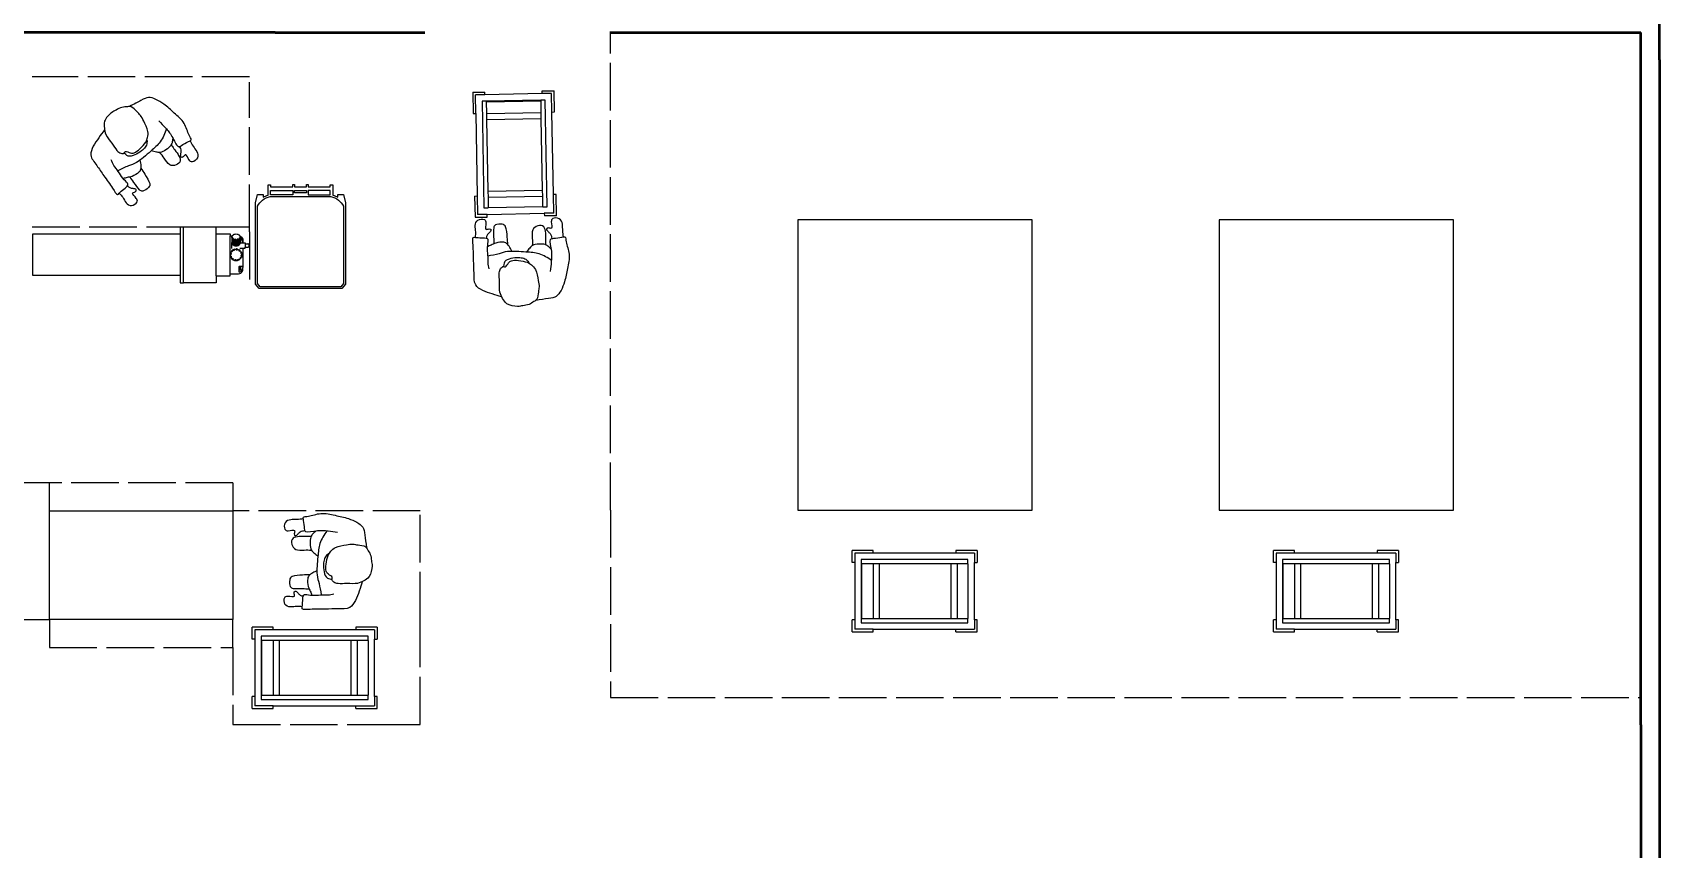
# Model space of a CAD drawing. Header units: millimetres. Extents: x 44692 to 659456, y -26273 to 14445.
# Drawn here: x 261898 to 270584, y -11263 to -6901 of the extents above; entities that cross this region are included whole.
import ezdxf

# ---------------------------------------------------------------- set-up
doc = ezdxf.new("R2010")
doc.units = ezdxf.units.MM
doc.header["$LTSCALE"] = 100
doc.linetypes.add('DASHED2', pattern=[0.762, 0.635, -0.127])
doc.linetypes.add('DASHEDX2', pattern=[3.048, 2.54, -0.508])
for name, color, linetype in [('Area proceso', 90, 'DASHEDX2'), ('Maquinas', 200, 'Continuous'), ('Personal', 171, 'Continuous'), ('Transporte semielaborado', 30, 'Continuous')]:
    doc.layers.add(name, color=color, linetype=linetype)
doc.layers.add('Paredes', color=7, linetype='Continuous', lineweight=50)

# ---------------------------------------------------------------- blocks, each defined once
blk = doc.blocks.new('pa17-16')
for points, knots in [([(5.5575, 2.4391), (5.5549, 2.4218), (5.5525, 2.3852), (5.5491, 2.3329), (5.5712, 2.2599), (5.5431, 2.2589), (5.5029, 2.2526), (5.4793, 2.2435), (5.4785, 2.2813), (5.4499, 2.3438), (5.4658, 2.4235), (5.4776, 2.5033), (5.5116, 2.5798), (5.5552, 2.585), (5.608, 2.5962), (5.6336, 2.6001)], [0, 0, 0, 0, 0.404899, 0.829805, 1.276298, 1.516647, 1.885942, 2.122553, 2.418487, 2.881882, 3.382407, 3.897515, 4.613825, 5.020942, 5.393355, 5.393355, 5.393355, 5.393355]), ([(5.62, 2.5537), (5.6188, 2.5427), (5.6154, 2.5253), (5.6223, 2.4901), (5.6346, 2.4293), (5.661, 2.4064), (5.685, 2.3908), (5.7322, 2.3832), (5.7723, 2.3842), (5.7881, 2.3969), (5.8018, 2.4268), (5.8146, 2.4162), (5.8324, 2.4305), (5.8382, 2.4568), (5.8318, 2.5038), (5.8344, 2.5615), (5.8137, 2.5937), (5.7944, 2.6284), (5.7307, 2.6388), (5.7037, 2.6296), (5.6679, 2.626), (5.6442, 2.6055), (5.6228, 2.5961), (5.6214, 2.5667), (5.62, 2.5537)], [0, 0, 0, 0, 0.297584, 0.631064, 1.068635, 1.39533, 1.69617, 2.097861, 2.458938, 2.716293, 3.010442, 3.199165, 3.447293, 3.731671, 4.119196, 4.541864, 4.881702, 5.22714, 5.673063, 5.989311, 6.327668, 6.644571, 6.906626, 7.259736, 7.259736, 7.259736, 7.259736]), ([(5.8196, 2.5846), (5.837, 2.5819), (5.8817, 2.5675), (5.9755, 2.5418), (5.972, 2.4609), (5.9791, 2.3926), (5.9812, 2.315), (5.9891, 2.2612), (5.9692, 2.2664), (5.9401, 2.2663), (5.9063, 2.2668), (5.9005, 2.2811), (5.909, 2.3184), (5.9007, 2.3606), (5.9019, 2.4011), (5.8964, 2.4238), (5.8933, 2.4348)], [6.682038, 6.682038, 6.682038, 6.682038, 7.076266, 7.806153, 8.304227, 8.77662, 9.284333, 9.649979, 9.844608, 10.160206, 10.472731, 10.661147, 10.998544, 11.371438, 11.724832, 12.051545, 12.051545, 12.051545, 12.051545]), ([(5.6724, 2.3994), (5.675, 2.3947), (5.6837, 2.383), (5.7041, 2.3718), (5.7348, 2.3697), (5.774, 2.3728), (5.8085, 2.3874), (5.8116, 2.4015), (5.8144, 2.4199)], [0.121052, 0.121052, 0.121052, 0.121052, 0.297289, 0.584433, 0.895396, 1.26174, 1.600834, 1.760925, 1.760925, 1.760925, 1.760925]), ([(5.5522, 2.3809), (5.573, 2.3653), (5.6222, 2.3398), (5.6924, 2.3383), (5.7952, 2.3323), (5.8376, 2.352), (5.881, 2.3613), (5.9019, 2.366)], [0, 0, 0, 0, 0.49262, 0.970296, 1.525877, 1.91054, 2.357805, 2.357805, 2.357805, 2.357805]), ([(5.5552, 2.3206), (5.5597, 2.3147), (5.5706, 2.3043), (5.5892, 2.2916), (5.6248, 2.2913), (5.6613, 2.2967), (5.6731, 2.3154), (5.6858, 2.3299), (5.6912, 2.3378)], [0, 0, 0, 0, 0.262594, 0.520609, 0.853848, 1.185107, 1.43842, 1.738028, 1.738028, 1.738028, 1.738028]), ([(5.7713, 2.3359), (5.7736, 2.3305), (5.7786, 2.3203), (5.7954, 2.2951), (5.8154, 2.2848), (5.8612, 2.2906), (5.8838, 2.3057), (5.8988, 2.3117), (5.9058, 2.3148)], [0, 0, 0, 0, 0.233477, 0.532145, 0.79329, 1.163492, 1.458071, 1.725911, 1.725911, 1.725911, 1.725911]), ([(5.4915, 2.2484), (5.4936, 2.2374), (5.4981, 2.215), (5.4968, 2.1806), (5.512, 2.1445), (5.5569, 2.147), (5.5634, 2.1681), (5.5498, 2.2128), (5.5753, 2.1995), (5.5912, 2.209), (5.5741, 2.2257), (5.5617, 2.2339), (5.5559, 2.2515), (5.5556, 2.26)], [0, 0, 0, 0, 0.324329, 0.654038, 0.980089, 1.31306, 1.562526, 1.890179, 2.123217, 2.319335, 2.559559, 2.78492, 3.066636, 3.066636, 3.066636, 3.066636]), ([(5.5867, 2.2952), (5.5866, 2.2877), (5.5872, 2.2667), (5.5883, 2.1873), (5.6353, 2.19), (5.6673, 2.2128), (5.6606, 2.2618), (5.6599, 2.2881), (5.6606, 2.3008)], [0.078483, 0.078483, 0.078483, 0.078483, 0.321516, 0.797556, 1.122606, 1.448668, 1.830958, 2.166281, 2.166281, 2.166281, 2.166281]), ([(5.7943, 2.2992), (5.7951, 2.2858), (5.7984, 2.2614), (5.8038, 2.2002), (5.8255, 2.1869), (5.8672, 2.191), (5.8755, 2.2117), (5.8718, 2.2605), (5.8715, 2.286), (5.871, 2.2978)], [0, 0, 0, 0, 0.353805, 0.775896, 1.041599, 1.377968, 1.615337, 2.001902, 2.313716, 2.313716, 2.313716, 2.313716]), ([(5.9713, 2.2652), (5.9703, 2.2553), (5.9686, 2.234), (5.9786, 2.2017), (5.9668, 2.1644), (5.9218, 2.1628), (5.9134, 2.1832), (5.9229, 2.229), (5.8988, 2.2135), (5.882, 2.2215), (5.8976, 2.2397), (5.908, 2.248), (5.912, 2.2618), (5.9127, 2.2683)], [0.038839, 0.038839, 0.038839, 0.038839, 0.324329, 0.654038, 0.980089, 1.31306, 1.562526, 1.890179, 2.123217, 2.319335, 2.559559, 2.78492, 2.989829, 2.989829, 2.989829, 2.989829])]:
    blk.add_open_spline(points, degree=3, knots=knots)
blk = doc.blocks.new('Bakery Trolley pl')
at = {"layer": 'Transporte semielaborado'}
for p, q in [((0.1804, 0.6253), (0.2371, 0.6253)), ((0.1804, 0.6253), (0.1804, 0.526)), ((0.2371, 0.6127), (0.1929, 0.6127)), ((0.1929, 0.526), (0.1929, 0.6127)), ((0.2371, 0.6127), (0.2371, 0.6253)), ((0.5048, 0.6127), (0.2371, 0.6127)), ((0.5048, 0.6127), (0.5048, 0.6253)), ((0.5048, 0.6253), (0.5615, 0.6253)), ((0.5489, 0.6127), (0.5048, 0.6127)), ((0.5489, 0.526), (0.5489, 0.6127)), ((0.5615, 0.526), (0.5615, 0.6253)), ((0.2229, 0.5827), (0.2229, 0.0827)), ((0.2429, 0.5827), (0.2229, 0.5827)), ((0.2429, 0.5827), (0.2429, 0.5798)), ((0.4989, 0.5827), (0.2429, 0.5827)), ((0.2429, 0.5798), (0.4989, 0.5798)), ((0.2429, 0.5798), (0.2429, 0.5245)), ((0.5189, 0.5827), (0.4989, 0.5827)), ((0.4989, 0.5798), (0.4989, 0.5827)), ((0.4989, 0.5245), (0.4989, 0.5798)), ((0.5189, 0.0827), (0.5189, 0.5827)), ((0.1804, 0.526), (0.1929, 0.526)), ((0.1929, 0.526), (0.1929, 0.1394)), ((0.2429, 0.5245), (0.4989, 0.5245)), ((0.2429, 0.5245), (0.2429, 0.4967)), ((0.2429, 0.4967), (0.4989, 0.4967)), ((0.2429, 0.4967), (0.2429, 0.1615)), ((0.4989, 0.4967), (0.4989, 0.5245)), ((0.4989, 0.1615), (0.4989, 0.4967)), ((0.5489, 0.526), (0.5615, 0.526)), ((0.5489, 0.1394), (0.5489, 0.526)), ((0.2429, 0.1615), (0.4989, 0.1615)), ((0.2429, 0.1615), (0.2429, 0.1325)), ((0.4989, 0.1325), (0.4989, 0.1615)), ((0.1804, 0.1394), (0.1929, 0.1394)), ((0.1804, 0.1394), (0.1804, 0.0402)), ((0.1929, 0.1394), (0.1929, 0.0527)), ((0.2229, 0.0827), (0.2429, 0.0827)), ((0.2429, 0.1325), (0.4989, 0.1325)), ((0.2429, 0.1325), (0.2429, 0.0827)), ((0.4989, 0.0827), (0.2429, 0.0827)), ((0.4989, 0.0827), (0.4989, 0.1325)), ((0.4989, 0.0827), (0.5189, 0.0827)), ((0.5615, 0.1394), (0.5489, 0.1394)), ((0.5489, 0.0527), (0.5489, 0.1394)), ((0.5615, 0.0402), (0.5615, 0.1394)), ((0.1804, 0.0402), (0.2371, 0.0402)), ((0.2371, 0.0527), (0.1929, 0.0527)), ((0.2371, 0.0402), (0.2371, 0.0527)), ((0.2371, 0.0527), (0.5048, 0.0527)), ((0.5048, 0.0527), (0.5048, 0.0402)), ((0.5489, 0.0527), (0.5048, 0.0527)), ((0.5615, 0.0402), (0.5048, 0.0402))]:
    blk.add_line(p, q, dxfattribs=at)

msp = doc.modelspace()

# ---------------------------------------------------------------- linework, layer by layer
at = {"color": 3, "linetype": 'DASHED2'}
msp.add_line((263767.673, -10595.613), (263777.673, -10595.613), dxfattribs=at)
at = {"layer": 'Area proceso'}
for p, q in [((264982.974, -6901.322), (270483.938, -6901.322)), ((264983.938, -9451.322), (264983.938, -6896.414)), ((270483.938, -10451.322), (270483.938, -6901.322)), ((261895.895, -7938.674), (263055.895, -7938.674)), ((263055.895, -7965.944), (263055.895, -8265.944)), ((262967.673, -9305.613), (261787.673, -9305.613)), ((262967.673, -9305.613), (262967.673, -9455.613)), ((264983.938, -9451.322), (264983.938, -10451.322)), ((261787.673, -10035.613), (261987.673, -10035.613)), ((264984.075, -10451.322), (270483.938, -10451.322))]:
    msp.add_line(p, q, dxfattribs=at)
at = {"layer": 'Area proceso', "color": 3}
for p, q in [((263055.895, -7138.674), (261895.895, -7138.674)), ((263055.895, -7965.944), (263055.895, -7165.944)), ((261987.673, -9455.613), (261987.673, -9305.613)), ((263967.673, -9455.613), (262967.673, -9455.613)), ((263967.673, -10035.613), (263967.673, -9455.613)), ((261987.673, -10035.613), (261987.673, -10185.613)), ((262967.673, -10185.613), (262967.673, -10035.613)), ((263967.673, -10595.613), (263967.673, -10035.613)), ((261987.673, -10185.613), (262967.673, -10185.613)), ((262967.673, -10185.613), (262967.673, -10595.613)), ((262967.673, -10595.613), (263747.673, -10595.613)), ((263777.673, -10595.613), (263967.673, -10595.613))]:
    msp.add_line(p, q, dxfattribs=at)
at = {"layer": 'Area proceso', "color": 3, "linetype": 'DASHED2'}
msp.add_line((263747.673, -10595.613), (263767.673, -10595.613), dxfattribs=at)
at = {"layer": 'Maquinas'}
for p, q in [((265983.938, -7901.322), (265983.938, -9451.322)), ((267233.938, -7901.322), (265983.938, -7901.322)), ((267233.938, -9451.322), (267233.938, -7901.322)), ((268233.938, -7901.322), (268233.938, -9451.322)), ((269483.938, -7901.322), (268233.938, -7901.322)), ((269483.938, -9451.322), (269483.938, -7901.322)), ((261899.152, -8198.693), (261899.152, -7976.126)), ((261899.152, -7976.126), (262686.52, -7976.126)), ((262686.52, -7938.742), (262703.966, -7938.742)), ((262686.52, -7938.742), (262686.52, -8237.814)), ((262703.966, -7938.742), (262878.425, -7938.742)), ((262703.966, -8237.814), (262703.966, -7938.742)), ((262878.425, -7976.126), (262878.425, -7938.742)), ((262878.425, -7976.126), (262953.193, -7976.126)), ((262878.425, -8200.43), (262878.425, -7976.126)), ((262953.193, -7976.126), (262953.193, -7987.341)), ((262953.193, -7987.341), (262963.663, -7987.341)), ((262953.193, -8088.278), (262953.193, -7987.341)), ((262962.088, -7990.03), (262961.778, -7991.681)), ((262962.997, -7988.608), (262962.088, -7990.03)), ((262962.244, -7992.653), (262963.742, -7991.284)), ((262962.997, -7988.608), (262963.663, -7987.341)), ((262964.444, -7987.514), (262962.997, -7988.608)), ((262963.663, -7987.341), (262964.39, -7986.1)), ((262963.742, -7991.284), (262963.809, -7991.248)), ((262963.809, -7991.248), (262964.509, -7987.49)), ((262964.39, -7986.1), (262965.205, -7984.839)), ((262964.509, -7987.49), (262964.444, -7987.514)), ((262965.205, -7984.839), (262966.561, -7983.987)), ((262966.561, -7983.987), (262968.198, -7982.479)), ((262968.198, -7982.479), (262969.825, -7980.98)), ((262968.718, -7981.602), (262968.198, -7982.479)), ((262969.825, -7980.98), (262968.718, -7981.602)), ((262969.825, -7980.98), (262974.044, -7978.667)), ((262974.044, -7978.667), (262979.014, -7977.212)), ((262979.014, -7977.212), (262984.346, -7976.715)), ((262984.346, -7976.715), (262989.679, -7977.212)), ((262989.679, -7977.212), (262994.648, -7978.667)), ((262995.035, -7978.9), (262994.648, -7978.667)), ((262995.035, -7978.9), (262998.868, -7980.98)), ((262998.868, -7980.98), (262999.975, -7981.602)), ((262999.975, -7981.602), (263003.487, -7984.839)), ((263002.132, -7983.987), (263004.184, -7987.49)), ((263003.487, -7984.839), (263002.132, -7983.987)), ((263004.303, -7986.1), (263003.487, -7984.839)), ((263004.184, -7987.49), (263004.248, -7987.514)), ((263004.883, -7991.248), (263004.184, -7995.007)), ((263004.248, -7987.514), (263004.581, -7987.697)), ((263004.581, -7987.697), (263004.303, -7986.1)), ((263004.581, -7987.697), (263004.581, -7987.765)), ((263004.581, -7987.697), (263005.695, -7988.608)), ((263004.95, -7991.284), (263004.883, -7991.248)), ((263004.883, -7991.248), (263004.883, -7995.776)), ((263006.448, -7992.653), (263004.95, -7991.284)), ((263005.695, -7988.608), (263005.932, -7988.978)), ((263005.932, -7988.978), (263009.269, -7990.372)), ((263005.932, -7988.978), (263006.605, -7990.03)), ((263006.605, -7990.03), (263006.915, -7991.681)), ((263009.269, -7990.372), (263013.915, -7993.967)), ((262957.367, -8072.701), (262954.255, -8080.215)), ((262962.318, -8066.249), (262957.367, -8072.701)), ((262964.596, -8068.527), (262957.367, -8072.701)), ((262960.632, -8074.586), (262957.367, -8072.701)), ((262960.632, -8074.586), (262964.984, -8068.915)), ((262960.981, -7995.957), (262961.303, -7994.247)), ((262960.981, -7995.957), (262960.981, -8015.783)), ((262960.981, -8015.783), (262961.597, -8019.087)), ((262961.597, -8019.087), (262960.981, -8022.392)), ((262960.981, -8022.392), (262961.778, -8026.668)), ((262960.981, -8023.714), (262960.981, -8022.392)), ((262960.981, -8023.714), (262961.778, -8027.99)), ((262960.981, -8054.551), (262960.981, -8023.714)), ((262961.303, -7994.247), (262961.778, -7993.443)), ((262961.597, -8019.087), (262961.778, -8020.059)), ((262961.778, -7991.681), (262961.778, -7993.443)), ((262961.778, -7993.443), (262962.244, -7992.653)), ((262962.088, -7998.464), (262961.778, -8000.233)), ((262961.778, -8000.233), (262961.778, -8020.059)), ((262961.778, -8020.059), (262964.112, -8019.617)), ((262961.778, -8026.668), (262964.112, -8030.653)), ((262961.778, -8027.99), (262964.112, -8031.974)), ((262962.997, -7996.698), (262962.088, -7998.464)), ((262968.77, -8061.298), (262962.318, -8066.249)), ((262962.318, -8066.249), (262964.596, -8068.527)), ((262964.444, -7995.055), (262962.997, -7996.698)), ((262964.112, -8004.218), (262964.39, -8002.394)), ((262964.112, -8019.617), (262964.112, -8004.218)), ((262964.112, -8024.044), (262964.112, -8019.617)), ((262964.112, -8030.653), (262964.112, -8024.044)), ((262964.112, -8024.044), (262967.825, -8027.466)), ((262964.112, -8030.653), (262984.346, -8038.913)), ((262964.112, -8030.653), (262967.825, -8034.074)), ((262964.112, -8031.974), (262967.825, -8035.396)), ((262964.39, -8002.394), (262964.509, -8002.112)), ((262964.509, -7995.007), (262964.444, -7995.055)), ((262966.561, -7998.509), (262964.509, -7995.007)), ((262964.509, -7995.007), (262964.509, -8002.112)), ((262964.509, -8002.112), (262965.205, -8000.467)), ((262964.984, -8068.915), (262964.596, -8068.527)), ((262965.205, -8000.467), (262966.503, -7998.569)), ((262966.503, -7998.569), (262966.561, -7998.509)), ((262968.052, -8005.769), (262967.825, -8007.64)), ((262967.825, -8007.64), (262967.825, -8027.466)), ((262967.825, -8027.466), (262969.534, -8026.257)), ((262967.825, -8034.074), (262972.664, -8036.7)), ((262967.825, -8035.396), (262972.664, -8038.022)), ((262968.718, -8003.704), (262968.052, -8005.769)), ((262969.777, -8001.586), (262968.718, -8003.704)), ((262976.283, -8058.186), (262968.77, -8061.298)), ((262968.77, -8061.298), (262970.655, -8064.564)), ((262969.825, -8026.052), (262969.534, -8026.257)), ((262969.534, -8026.257), (262972.24, -8027.362)), ((262969.825, -8001.517), (262969.777, -8001.586)), ((262969.777, -8001.586), (262969.825, -8026.052)), ((262974.078, -8003.825), (262969.825, -8001.517)), ((262972.24, -8027.362), (262969.825, -8026.052)), ((262970.655, -8064.564), (262973.508, -8063.382)), ((262972.24, -8027.362), (262972.664, -8027.592)), ((262972.664, -8010.265), (262972.825, -8008.358)), ((262972.664, -8027.592), (262972.664, -8010.265)), ((262972.664, -8030.091), (262972.664, -8027.592)), ((262972.664, -8030.091), (262978.299, -8031.742)), ((262972.664, -8036.7), (262978.299, -8038.35)), ((262972.664, -8038.022), (262978.299, -8039.672)), ((262972.825, -8008.358), (262973.295, -8006.188)), ((262973.295, -8006.188), (262974.044, -8003.902)), ((262977.117, -8061.298), (262973.508, -8063.382)), ((262973.508, -8063.382), (262977.259, -8061.828)), ((262974.044, -8003.902), (262974.078, -8003.825)), ((262976.283, -8058.186), (262984.346, -8057.124)), ((262976.283, -8058.186), (262977.117, -8061.298)), ((262977.259, -8061.828), (262977.117, -8061.298)), ((262978.382, -8009.986), (262978.299, -8011.916)), ((262978.299, -8011.916), (262978.299, -8031.742)), ((262978.299, -8031.742), (262978.925, -8030.091)), ((262978.299, -8038.35), (262984.346, -8038.913)), ((262978.299, -8039.672), (262984.346, -8040.235)), ((262978.626, -8007.749), (262978.382, -8009.986)), ((262979.014, -8005.357), (262978.626, -8007.749)), ((262979.031, -8029.81), (262978.925, -8030.091)), ((262978.925, -8030.091), (262984.346, -8032.305)), ((262979.031, -8005.275), (262979.014, -8005.357)), ((262979.014, -8005.357), (262979.031, -8029.81)), ((262984.346, -8005.77), (262979.031, -8005.275)), ((262984.346, -8030.305), (262979.031, -8029.81)), ((262984.346, -8005.77), (262984.346, -8030.305)), ((262984.346, -8032.305), (262984.346, -8030.305)), ((262984.346, -8038.913), (263004.581, -8030.653)), ((262984.346, -8032.305), (262990.394, -8031.742)), ((262984.346, -8038.913), (262984.346, -8032.305)), ((262984.346, -8038.913), (262990.394, -8038.35)), ((262984.346, -8040.235), (262990.394, -8039.672)), ((262991.576, -8061.298), (262984.346, -8057.124)), ((262992.409, -8058.186), (262984.346, -8057.124)), ((262984.346, -8060.895), (262984.346, -8057.124)), ((262984.346, -8060.895), (262991.434, -8061.828)), ((262994.615, -8003.825), (262989.662, -8005.275)), ((262989.662, -8005.275), (262989.679, -8005.357)), ((262989.679, -8005.357), (262990.067, -8007.749)), ((262990.067, -8007.749), (262990.311, -8009.986)), ((262990.311, -8009.986), (262990.394, -8011.916)), ((262990.394, -8011.916), (262990.394, -8029.596)), ((262992.475, -8028.986), (262990.394, -8029.596)), ((262990.394, -8029.836), (262992.475, -8028.986)), ((262990.394, -8029.596), (262990.394, -8029.836)), ((262990.394, -8029.836), (262990.394, -8031.742)), ((262990.394, -8038.35), (262996.029, -8036.7)), ((262990.394, -8039.672), (262996.029, -8038.022)), ((262991.434, -8061.828), (262991.576, -8061.298)), ((262991.576, -8061.298), (262992.409, -8058.186)), ((262992.409, -8058.186), (262999.923, -8061.298)), ((262992.475, -8028.986), (262994.615, -8028.359)), ((262994.648, -8003.902), (262994.615, -8003.825)), ((262994.648, -8003.902), (262994.615, -8028.359)), ((262994.615, -8028.359), (262996.029, -8030.091)), ((262995.397, -8006.188), (262994.648, -8003.902)), ((262995.868, -8008.358), (262995.397, -8006.188)), ((262996.029, -8010.265), (262995.868, -8008.358)), ((262996.029, -8010.265), (262996.029, -8030.091)), ((262996.029, -8030.091), (263000.868, -8027.466)), ((262996.029, -8036.7), (263000.868, -8034.074)), ((262996.029, -8038.022), (263000.868, -8035.396)), ((262998.038, -8064.564), (262999.923, -8061.298)), ((262998.038, -8064.564), (263000.488, -8066.444)), ((263002.132, -7998.509), (262998.868, -8001.517)), ((262998.868, -8001.517), (262998.916, -8001.586)), ((262999.975, -8003.704), (262998.916, -8001.586)), ((263005.556, -8065.62), (262999.923, -8061.298)), ((262999.975, -8003.704), (263000.641, -8005.769)), ((263004.097, -8068.527), (263000.488, -8066.444)), ((263000.488, -8066.444), (263003.709, -8068.915)), ((263000.641, -8005.769), (263000.868, -8007.64)), ((263000.868, -8007.64), (263000.868, -8024.209)), ((263000.868, -8024.209), (263002.132, -8023.044)), ((263000.868, -8025.56), (263004.581, -8024.044)), ((263000.868, -8024.209), (263000.868, -8025.56)), ((263000.868, -8025.56), (263000.868, -8027.466)), ((263000.868, -8034.074), (263004.581, -8030.653)), ((263000.868, -8035.396), (263004.581, -8031.974)), ((263002.19, -7998.569), (263002.132, -7998.509)), ((263002.132, -7998.509), (263002.132, -8023.044)), ((263004.581, -8024.044), (263002.132, -8023.044)), ((263003.487, -8000.467), (263002.19, -7998.569)), ((263004.303, -8002.394), (263003.487, -8000.467)), ((263003.709, -8068.915), (263004.097, -8068.527)), ((263006.375, -8066.249), (263004.097, -8068.527)), ((263004.184, -7995.007), (263004.248, -7995.055)), ((263004.248, -7995.055), (263004.883, -7995.776)), ((263004.581, -8004.218), (263004.303, -8002.394)), ((263004.581, -8024.044), (263004.581, -8004.218)), ((263004.581, -8024.044), (263006.915, -8020.059)), ((263004.581, -8030.653), (263004.581, -8024.044)), ((263004.581, -8030.653), (263006.915, -8026.668)), ((263004.581, -8031.974), (263006.915, -8027.99)), ((263004.883, -7995.776), (263005.695, -7996.698)), ((263005.04, -8053.447), (263007.711, -8053.447)), ((263006.375, -8066.249), (263005.556, -8065.62)), ((263005.695, -7996.698), (263006.605, -7998.464)), ((263006.375, -8066.249), (263011.326, -8072.701)), ((263007.39, -7994.247), (263006.448, -7992.653)), ((263006.605, -7998.464), (263006.915, -8000.233)), ((263006.915, -7991.681), (263007.39, -7994.247)), ((263006.915, -8000.233), (263006.915, -8015.783)), ((263006.915, -8015.783), (263007.711, -8015.783)), ((263006.915, -8015.783), (263006.915, -8018.116)), ((263007.711, -8022.392), (263006.915, -8018.116)), ((263006.915, -8018.116), (263006.915, -8020.059)), ((263006.915, -8026.668), (263007.711, -8022.865)), ((263006.915, -8027.99), (263007.711, -8023.714)), ((263007.711, -7995.957), (263007.39, -7994.247)), ((263007.711, -7995.957), (263007.711, -7998.376)), ((263009.269, -7999.075), (263007.711, -7998.376)), ((263007.711, -7998.376), (263007.711, -8007.912)), ((263007.711, -8007.912), (263009.892, -8007.912)), ((263007.711, -8007.912), (263007.711, -8015.783)), ((263007.711, -8022.865), (263007.711, -8022.392)), ((263007.711, -8022.865), (263009.892, -8022.865)), ((263007.711, -8023.539), (263007.711, -8022.865)), ((263007.711, -8023.539), (263020.484, -8023.539)), ((263007.711, -8023.714), (263007.711, -8023.539)), ((263007.711, -8027.919), (263007.711, -8023.714)), ((263007.711, -8056.357), (263007.711, -8053.447)), ((263007.711, -8053.447), (263020.484, -8053.447)), ((263011.326, -8072.701), (263008.061, -8074.586)), ((263008.061, -8074.586), (263010.796, -8081.191)), ((263013.915, -8002.933), (263009.269, -7999.075)), ((263009.892, -8022.865), (263009.892, -8007.912)), ((263011.326, -8081.049), (263011.326, -8072.701)), ((263013.441, -8077.807), (263011.326, -8072.701)), ((263013.441, -8077.807), (263017.105, -8077.807)), ((263014.438, -8080.215), (263013.441, -8077.807)), ((263013.915, -7993.967), (263017.479, -7998.653)), ((263017.479, -8007.961), (263013.915, -8002.933)), ((263017.105, -8077.807), (263017.105, -8088.278)), ((263017.479, -7998.653), (263019.72, -8004.109)), ((263019.72, -8013.817), (263017.479, -8007.961)), ((263019.72, -8004.109), (263020.484, -8009.965)), ((263020.484, -8020.1), (263019.72, -8013.817)), ((263020.484, -8009.965), (263020.484, -8020.1)), ((263020.484, -8020.1), (263020.484, -8023.539)), ((263020.484, -8023.539), (263032.634, -8023.539)), ((263020.484, -8053.447), (263032.634, -8053.447)), ((263020.484, -8053.447), (263020.484, -8149.198)), ((263032.634, -8023.539), (263032.634, -8029.824)), ((263032.634, -8029.824), (263046.395, -8029.824)), ((263032.634, -8029.824), (263032.634, -8047.162)), ((263032.634, -8047.162), (263046.395, -8047.162)), ((263032.634, -8053.447), (263032.634, -8047.162)), ((262954.255, -8080.215), (262953.193, -8088.278)), ((262953.193, -8088.278), (262954.255, -8096.341)), ((262956.964, -8088.278), (262953.193, -8088.278)), ((262953.193, -8189.215), (262953.193, -8088.278)), ((262954.255, -8080.215), (262957.367, -8081.049)), ((262954.255, -8096.341), (262957.367, -8095.507)), ((262954.255, -8096.341), (262957.367, -8103.854)), ((262956.964, -8088.278), (262957.367, -8085.216)), ((262957.367, -8081.049), (262957.367, -8085.216)), ((262957.897, -8081.191), (262957.367, -8081.049)), ((262957.367, -8085.216), (262957.897, -8081.191)), ((262957.897, -8095.365), (262957.367, -8095.507)), ((262957.367, -8095.507), (262957.367, -8103.854)), ((262960.632, -8101.969), (262957.367, -8103.854)), ((262957.367, -8103.854), (262962.318, -8110.306)), ((262960.632, -8101.969), (262957.897, -8095.365)), ((262964.596, -8108.028), (262962.318, -8110.306)), ((262962.318, -8110.306), (262968.77, -8115.257)), ((262964.984, -8107.64), (262964.596, -8108.028)), ((262964.596, -8108.028), (262968.205, -8110.112)), ((262968.205, -8110.112), (262964.984, -8107.64)), ((262970.655, -8111.992), (262968.205, -8110.112)), ((262968.77, -8115.257), (262970.655, -8111.992)), ((262968.77, -8115.257), (262976.283, -8118.37)), ((262977.117, -8115.257), (262976.283, -8118.37)), ((262976.283, -8118.37), (262984.346, -8119.431)), ((262977.259, -8114.727), (262977.117, -8115.257)), ((262977.117, -8115.257), (262984.346, -8119.431)), ((262984.346, -8115.66), (262977.259, -8114.727)), ((262984.346, -8115.66), (262984.346, -8119.431)), ((262984.346, -8119.431), (262992.409, -8118.37)), ((262995.185, -8113.174), (262991.434, -8114.727)), ((262991.434, -8114.727), (262991.576, -8115.257)), ((262991.576, -8115.257), (262995.185, -8113.174)), ((262992.409, -8118.37), (262991.576, -8115.257)), ((262992.409, -8118.37), (262999.923, -8115.257)), ((262998.038, -8111.992), (262995.185, -8113.174)), ((262998.038, -8111.992), (262999.923, -8115.257)), ((263006.375, -8110.306), (262999.923, -8115.257)), ((262999.923, -8149.198), (262999.923, -8150.968)), ((262999.923, -8149.198), (263020.484, -8149.198)), ((262999.923, -8150.968), (263002.415, -8150.968)), ((262999.923, -8170.906), (262999.923, -8150.968)), ((263002.415, -8153.46), (263002.415, -8150.968)), ((263002.415, -8153.46), (263009.892, -8153.46)), ((263002.415, -8153.46), (263002.415, -8168.414)), ((263008.061, -8101.969), (263003.709, -8107.64)), ((263003.709, -8107.64), (263004.097, -8108.028)), ((263004.097, -8108.028), (263011.326, -8103.854)), ((263006.375, -8110.306), (263004.097, -8108.028)), ((263006.375, -8110.306), (263011.326, -8103.854)), ((263011.326, -8103.854), (263008.061, -8101.969)), ((263009.892, -8168.414), (263009.892, -8153.46)), ((263010.796, -8081.191), (263011.326, -8081.049)), ((263011.326, -8091.34), (263010.796, -8095.365)), ((263010.796, -8095.365), (263011.326, -8095.507)), ((263014.438, -8080.215), (263011.326, -8081.049)), ((263011.729, -8088.278), (263011.326, -8091.34)), ((263011.326, -8095.507), (263011.326, -8091.34)), ((263014.438, -8096.341), (263011.326, -8095.507)), ((263013.441, -8098.748), (263011.326, -8103.854)), ((263015.5, -8088.278), (263011.729, -8088.278)), ((263014.438, -8096.341), (263013.441, -8098.748)), ((263013.441, -8098.748), (263017.105, -8098.748)), ((263014.438, -8080.215), (263015.5, -8088.278)), ((263014.438, -8096.341), (263015.5, -8088.278)), ((263015.5, -8088.278), (263017.105, -8088.278)), ((263017.105, -8088.278), (263017.105, -8098.748)), ((263017.479, -8168.594), (263019.72, -8162.739)), ((263019.72, -8162.739), (263020.484, -8156.455)), ((263020.484, -8149.198), (263020.484, -8156.455)), ((263020.484, -8166.591), (263020.484, -8156.455)), ((262686.52, -8198.693), (261899.152, -8198.693)), ((262686.52, -8237.814), (262703.966, -8237.814)), ((262878.425, -8237.814), (262703.966, -8237.814)), ((262878.425, -8200.43), (262953.193, -8200.43)), ((262878.425, -8200.43), (262878.425, -8237.814)), ((262953.193, -8189.215), (262998.054, -8189.215)), ((262953.193, -8200.43), (262953.193, -8189.215)), ((262998.054, -8189.215), (263003.859, -8188.444)), ((262999.923, -8170.906), (263002.415, -8170.906)), ((262999.923, -8180.467), (262999.923, -8170.906)), ((262999.923, -8180.467), (263003.859, -8179.906)), ((263002.415, -8168.414), (263009.892, -8168.414)), ((263002.415, -8170.906), (263002.415, -8168.414)), ((263003.859, -8179.906), (263009.269, -8177.481)), ((263003.859, -8188.444), (263009.269, -8186.183)), ((263009.269, -8177.481), (263013.915, -8173.622)), ((263009.269, -8186.183), (263013.915, -8182.588)), ((263013.915, -8173.622), (263017.479, -8168.594)), ((263013.915, -8182.588), (263017.479, -8177.903)), ((263017.479, -8177.903), (263019.72, -8172.446)), ((263019.72, -8172.446), (263020.484, -8166.591)), ((261987.673, -10035.613), (261987.673, -9455.613)), ((261987.673, -9455.613), (262967.673, -9455.613)), ((262967.673, -9455.613), (262967.673, -10035.613)), ((265983.938, -9451.322), (267233.938, -9451.322)), ((268233.938, -9451.322), (269483.938, -9451.322)), ((262967.673, -10035.613), (261987.673, -10035.613))]:
    msp.add_line(p, q, dxfattribs=at)
msp.add_lwpolyline([(263046.395, -8047.162), (263047.182, -8047.045), (263047.869, -8046.917), (263048.465, -8046.778), (263048.984, -8046.631), (263049.436, -8046.477), (263049.833, -8046.318), (263050.186, -8046.154), (263050.506, -8045.988), (263050.805, -8045.82), (263051.083, -8045.65), (263051.345, -8045.477), (263051.591, -8045.302), (263051.823, -8045.122), (263052.044, -8044.938), (263052.254, -8044.749), (263052.456, -8044.553), (263052.651, -8044.352), (263052.839, -8044.144), (263053.021, -8043.93), (263053.195, -8043.71), (263053.362, -8043.485), (263053.522, -8043.255), (263053.674, -8043.019), (263053.818, -8042.778), (263053.954, -8042.533), (263054.082, -8042.284), (263054.202, -8042.03), (263054.314, -8041.773), (263054.417, -8041.512), (263054.511, -8041.248), (263054.597, -8040.981), (263054.674, -8040.711), (263054.742, -8040.439), (263054.801, -8040.165), (263054.851, -8039.889), (263054.893, -8039.612), (263054.925, -8039.333), (263054.948, -8039.054), (263054.961, -8038.773), (263054.966, -8038.493), (263054.961, -8038.213), (263054.948, -8037.932), (263054.925, -8037.653), (263054.893, -8037.374), (263054.851, -8037.097), (263054.801, -8036.821), (263054.742, -8036.547), (263054.674, -8036.275), (263054.597, -8036.005), (263054.511, -8035.738), (263054.417, -8035.474), (263054.314, -8035.213), (263054.202, -8034.956), (263054.082, -8034.702), (263053.954, -8034.453), (263053.818, -8034.208), (263053.674, -8033.967), (263053.522, -8033.731), (263053.362, -8033.501), (263053.195, -8033.276), (263053.021, -8033.056), (263052.839, -8032.842), (263052.651, -8032.634), (263052.456, -8032.433), (263052.254, -8032.237), (263052.044, -8032.048), (263051.823, -8031.864), (263051.591, -8031.684), (263051.345, -8031.509), (263051.083, -8031.336), (263050.805, -8031.166), (263050.506, -8030.998), (263050.186, -8030.832), (263049.833, -8030.668), (263049.436, -8030.509), (263048.984, -8030.355), (263048.465, -8030.208), (263047.869, -8030.069), (263047.182, -8029.941), (263046.395, -8029.824)], dxfattribs=at)
at = {"layer": 'Paredes'}
for p, q in [((270583.938, -6901.322), (270583.938, -2346.358)), ((263192.263, -6901.322), (257513.787, -6901.322)), ((263192.263, -6901.322), (263492.263, -6901.322)), ((263492.263, -6901.322), (263992.263, -6901.322)), ((264983.938, -6901.322), (270483.938, -6901.322)), ((270483.938, -10451.322), (270483.938, -6901.322)), ((270583.938, -7047.18), (270583.938, -6901.322)), ((270483.938, -10597.18), (270483.936, -7047.18)), ((270583.938, -7047.18), (270583.938, -11437.754)), ((270483.938, -10597.18), (270483.938, -11351.322))]:
    msp.add_line(p, q, dxfattribs=at)
at = {"layer": 'Transporte semielaborado'}
for points in [[(263368.317, -7712.185), (263368.317, -7725.912), (263487.462, -7725.912), (263487.462, -7715.01), (263493.977, -7715.01), (263500.492, -7715.01), (263500.863, -7769.204, -0.06535175), (263527.032, -7781.117), (263526.922, -7766.39), (263557.033, -7766.39), (263568.027, -7810.819), (263568.313, -8245.5), (263548.194, -8268.552), (263328.17, -8268.552), (263108.145, -8268.552), (263088.026, -8245.5), (263088.313, -7810.819), (263099.306, -7766.39), (263129.417, -7766.39), (263129.308, -7781.117, -0.06535175), (263155.476, -7769.204), (263155.847, -7715.01), (263162.362, -7715.01), (263168.877, -7715.01), (263168.877, -7725.912), (263288.022, -7725.912), (263288.022, -7712.185), (263296.145, -7712.185), (263296.145, -7725.912), (263328.17, -7725.912), (263360.194, -7725.912), (263360.194, -7712.185)], [(263558.039, -7829.148), (263558.31, -8241.753), (263543.649, -8258.552), (263328.17, -8258.552), (263112.69, -8258.552), (263098.029, -8241.753), (263098.301, -7829.148, -0.22212915), (263165.424, -7776.895), (263490.915, -7776.895, -0.22212915)]]:
    msp.add_lwpolyline(points, format="xyb", close=True, dxfattribs=at)
for points in [[(263288.022, -7767.34), (263168.877, -7767.34), (263168.877, -7745.314), (263288.022, -7745.314), (263288.022, -7767.332)], [(263368.317, -7767.34), (263487.462, -7767.34), (263487.462, -7745.314), (263368.317, -7745.314), (263368.317, -7767.332)]]:
    msp.add_lwpolyline(points, dxfattribs=at)
msp.add_lwpolyline([(263296.145, -7757.327), (263296.145, -7745.314), (263328.17, -7745.314), (263360.194, -7745.314), (263360.194, -7757.327), (263328.17, -7757.327)], close=True, dxfattribs=at)

# ---------------------------------------------------------------- block references
at = {"layer": 'Personal'}
for p, xscale, yscale, zscale, rotation in [((268318.24, -5858.418), -979.1504951166459, 979.1504951166461, 979.1504951166461, 38.46711693184449), ((270168.967, -5941.269), 979.1504951166467, 979.1504951166467, 979.1504951166467, 178.3987876237586), ((261391.543, -4024.947), 979.1504951166465, 979.1504951166465, 979.1504951166465, 267.3569437258109)]:
    msp.add_blockref('pa17-16', p, dxfattribs=dict(at, xscale=xscale, yscale=yscale, zscale=zscale, rotation=rotation))
at = {"layer": 'Transporte semielaborado', "xscale": 1141.039974711085, "yscale": 1141.039974711085, "zscale": 1141.039974711085}
for p, rotation in [((264055.16, -7937.21), 1.041843897947698), ((266986.395, -10307.223), 90), ((269236.395, -10307.223), 90), ((263783.043, -10717.241), 90)]:
    msp.add_blockref('Bakery Trolley pl', p, dxfattribs=dict(at, rotation=rotation))

doc.saveas('drawing.dxf')
